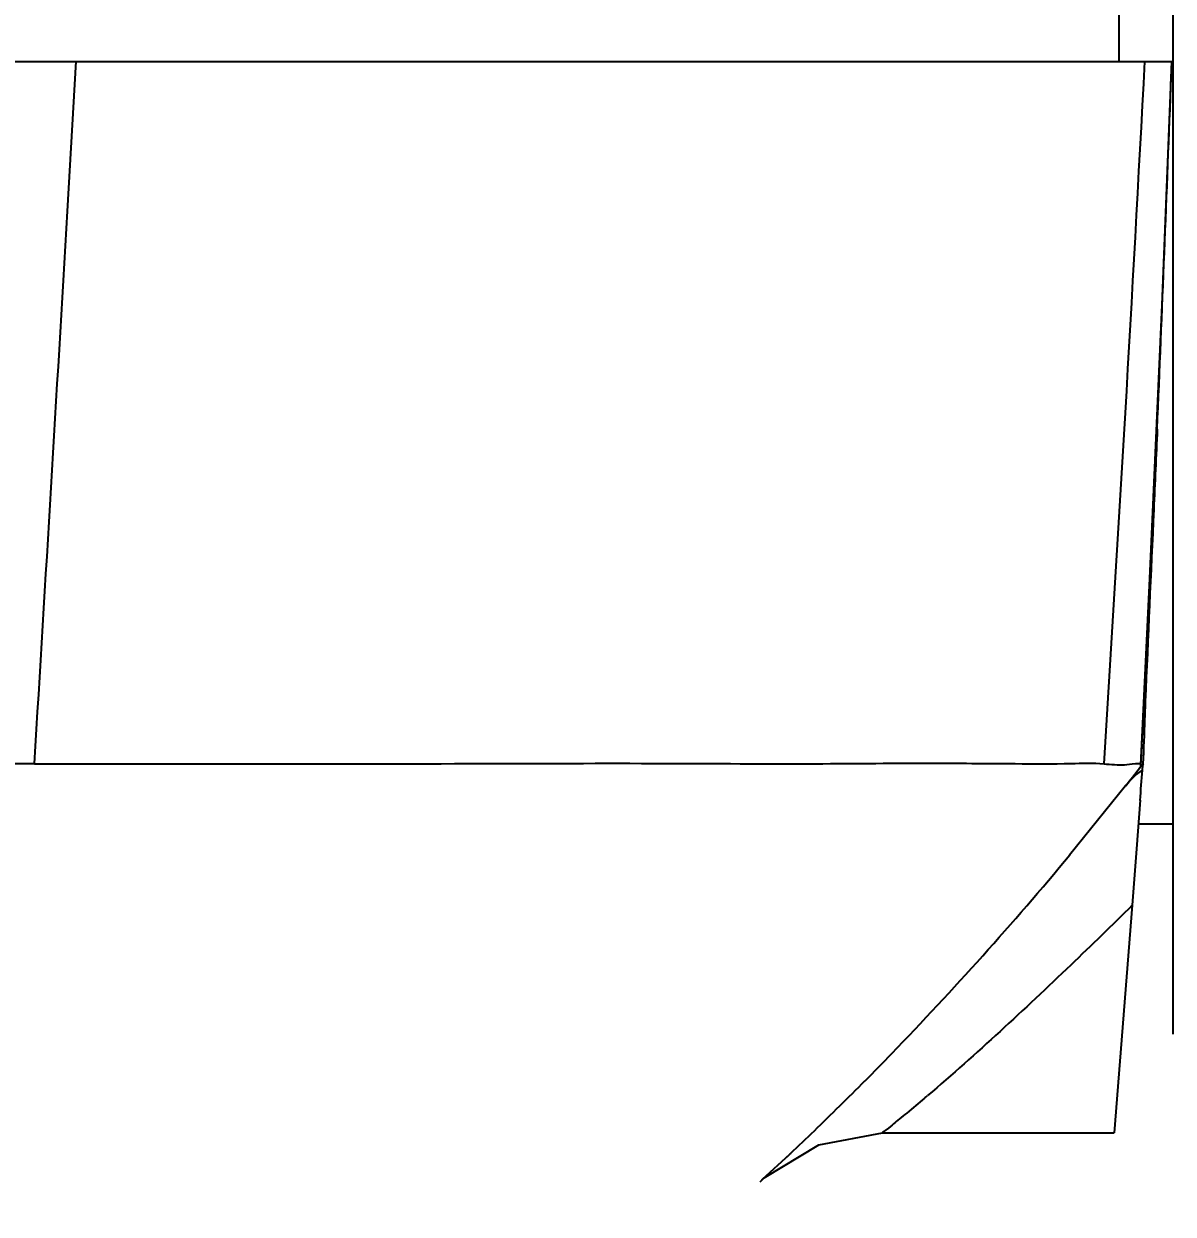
# Model space of a CAD drawing. Header units: millimetres. Extents: x 4086 to 8300, y 123 to 1549.
# Drawn here: x 7017.82 to 7029.47, y 681.61 to 693.67 of the extents above; entities that cross this region are included whole.
import ezdxf

# ---------------------------------------------------------------- set-up
doc = ezdxf.new("R2010")
doc.units = ezdxf.units.MM
doc.layers.add('00_COMPONENTS', color=7, linetype='Continuous')
doc.layers.add('尺寸', color=3, linetype='Continuous')
doc.styles.add('思源黑', font='SourceHanSansCN-Normal.ttf')
doc.dimstyles.get("Standard").update_dxf_attribs({"dimscale": 6, "dimtxt": 7, "dimasz": 3, "dimexe": 0.18, "dimexo": 0.0625, "dimgap": 0.8, "dimtad": 1, "dimtoh": 1, "dimdec": 1, "dimzin": 0, "dimdsep": 46, "dimtxsty": '思源黑', "dimcen": 0.09, "dimclrd": 256, "dimclre": 256, "dimclrt": 256, "dimadec": 0, "dimazin": 2, "dimtfac": 1, "dimtdec": 1, "dimtofl": 0, "dimtmove": 0, "dimatfit": 3, "dimfxl": 1, "dimtolj": 1, "dimtzin": 0, "dimarcsym": 0})

# ---------------------------------------------------------------- blocks, each defined once
blk = doc.blocks.new('*D486')
at = {"layer": 'Defpoints', "color": 0}
for p in [(6978.443, 724.365), (7025.542, 680.964), (7150.424, 680.964)]:
    blk.add_point(p, dxfattribs=at)
at = {"layer": '尺寸', "lineweight": -2}
for p, q in [((6978.63, 724.365), (7159.767, 724.365)), ((7159.227, 715.365), (7159.227, 689.964)), ((7025.73, 680.964), (7159.767, 680.964)), ((7159.227, 680.964), (7159.227, 602.034)), ((7159.227, 602.034), (7033.582, 602.034))]:
    blk.add_line(p, q, dxfattribs=at)
at = {"layer": '尺寸'}
for points in [[(7160.727, 715.365), (7157.727, 715.365), (7159.227, 724.365)], [(7157.727, 689.964), (7160.727, 689.964), (7159.227, 680.964)]]:
    blk.add_solid(points, dxfattribs=at)
at = {"layer": '尺寸', "insert": (7095.205, 624.158), "char_height": 21, "attachment_point": 5, "style": '思源黑'}
blk.add_mtext('\\A1;43.4', dxfattribs=at)

msp = doc.modelspace()

# ---------------------------------------------------------------- linework, layer by layer
at = {"layer": '00_COMPONENTS', "color": 7, "linetype": 'Continuous'}
for p, q in [((7029.465, 683.436), (7029.465, 710.693)), ((7028.918, 693.293), (7028.918, 694.293)), ((6763.603, 693.293), (7029.456, 693.293)), ((7018.264, 691.775), (7018.351, 693.293)), ((7029.189, 687.193), (7029.239, 688.252)), ((7029.138, 686.152), (7029.189, 687.193)), ((7029.126, 686.134), (7029.158, 686.175)), ((7029.138, 686.166), (7029.138, 686.158)), ((7029.138, 686.158), (7029.138, 686.152)), ((7028.416, 685.252), (7028.984, 685.954)), ((7029.131, 685.805), (7029.094, 685.314)), ((7029.115, 685.565), (7029.465, 685.565)), ((7029.094, 685.314), (7029.049, 684.744)), ((7029.049, 684.744), (7028.869, 682.434)), ((7025.875, 682.315), (7026.52, 682.434)), ((7026.522, 682.436), (7028.869, 682.436)), ((7025.322, 681.979), (7025.875, 682.315)), ((7025.303, 681.961), (7025.581, 682.218)), ((7025.576, 682.213), (7025.553, 682.19)), ((7025.581, 682.218), (7025.591, 682.227)), ((7025.282, 681.938), (7025.38, 682.032)), ((7025.303, 681.962), (7025.301, 681.96)), ((7025.301, 681.96), (7025.303, 681.961))]:
    msp.add_line(p, q, dxfattribs=at)
msp.add_lwpolyline([(7029.138, 686.164), (7029.229, 688.052), (7029.353, 690.826), (7029.452, 693.293)], dxfattribs=at)
for centre, radius, start, end in [((6412.167, 725.568), 617.855, 356.344496, 357.005709), ((6256.21, 722.232), 773.783, 357.580599, 357.845841), ((5112.647, 802.758), 1908.846, 356.498541, 356.666855), ((6998.102, 710.365), 39.366, 321.6749, 322.009), ((6964.937, 690.751), 64.384, 355.59389, 355.86823), ((7017.592, 686.941), 11.592, 355.9023, 356.0326), ((7000.922, 708.085), 35.741, 315.9591, 320.2953), ((7001.968, 707.076), 34.288, 315.3093, 315.9563), ((7004.074, 704.975), 31.312, 314.0142, 315.3321), ((7015.07, 696.766), 18.344, 310.3468, 310.4748), ((7007.688, 701.229), 26.107, 313.2921, 314.0212)]:
    msp.add_arc(centre, radius, start, end, dxfattribs=at)
for points, knots in [([(7029.304, 689.567), (7029.292, 689.295), (7029.253, 688.375), (7029.21, 687.455), (7029.183, 686.807)], [0, 0, 0, 0, 0.295666, 1, 1, 1, 1]), ([(7029.183, 686.807), (7029.181, 686.748), (7029.173, 686.538), (7029.166, 686.327), (7029.159, 686.176)], [0, 0, 0, 0, 0.281438, 1, 1, 1, 1]), ([(7011.607, 686.175), (7012.138, 686.178), (7013.464, 686.171), (7015.571, 686.177), (7017.147, 686.174), (7017.929, 686.178)], [0, 0, 0, 0, 0.252214, 0.628769, 1, 1, 1, 1]), ([(7017.929, 686.175), (7018.685, 686.178), (7020.147, 686.173), (7022.236, 686.176), (7024.092, 686.183), (7025.649, 686.171), (7026.872, 686.185), (7027.761, 686.177), (7028.353, 686.173), (7028.654, 686.185), (7028.765, 686.175)], [0, 0, 0, 0, 0.209186, 0.404834, 0.578375, 0.722912, 0.836039, 0.916761, 0.969151, 1, 1, 1, 1]), ([(7028.765, 686.175), (7028.834, 686.17), (7028.953, 686.159), (7029.048, 686.175), (7029.139, 686.182), (7029.138, 686.163)], [0, 0, 0, 0, 0.550455, 0.851648, 1, 1, 1, 1]), ([(7029.158, 686.175), (7029.162, 686.175), (7029.153, 686.156), (7029.157, 686.147), (7029.156, 686.139)], [0, 0, 0, 0, 0.270372, 1, 1, 1, 1]), ([(7029.05, 684.741), (7028.844, 684.537), (7028.168, 683.879), (7027.475, 683.237), (7026.977, 682.812)], [0, 0, 0, 0, 0.306798, 1, 1, 1, 1]), ([(7026.946, 682.785), (7026.886, 682.735), (7026.791, 682.652), (7026.631, 682.53), (7026.597, 682.488), (7026.511, 682.434), (7026.522, 682.436)], [0, 0, 0, 0, 0.426904, 0.74262, 0.93643, 1, 1, 1, 1])]:
    msp.add_open_spline(points, degree=3, knots=knots, dxfattribs=at)
msp.add_open_spline([(7028.984, 685.954), (7029.033, 686.014), (7029.091, 686.068), (7029.154, 686.112)], degree=3, dxfattribs=at)

# ---------------------------------------------------------------- dimensions: what is measured, and where the dimension line sits
at = {"layer": '尺寸'}
dim = msp.add_linear_dim(base=(7159.227, 680.964), p1=(6978.443, 724.365), p2=(7025.542, 680.964), angle=90, dimstyle='Standard', override={"dimscale": 3, "dimtxt": 7, "dimtxsty": '思源黑'}, dxfattribs=at)
dim.commit()
dim.dimension.update_dxf_attribs({"geometry": '*D486', "text_midpoint": (7095.205, 602.034), "dimtype": 160})

doc.saveas('drawing.dxf')
